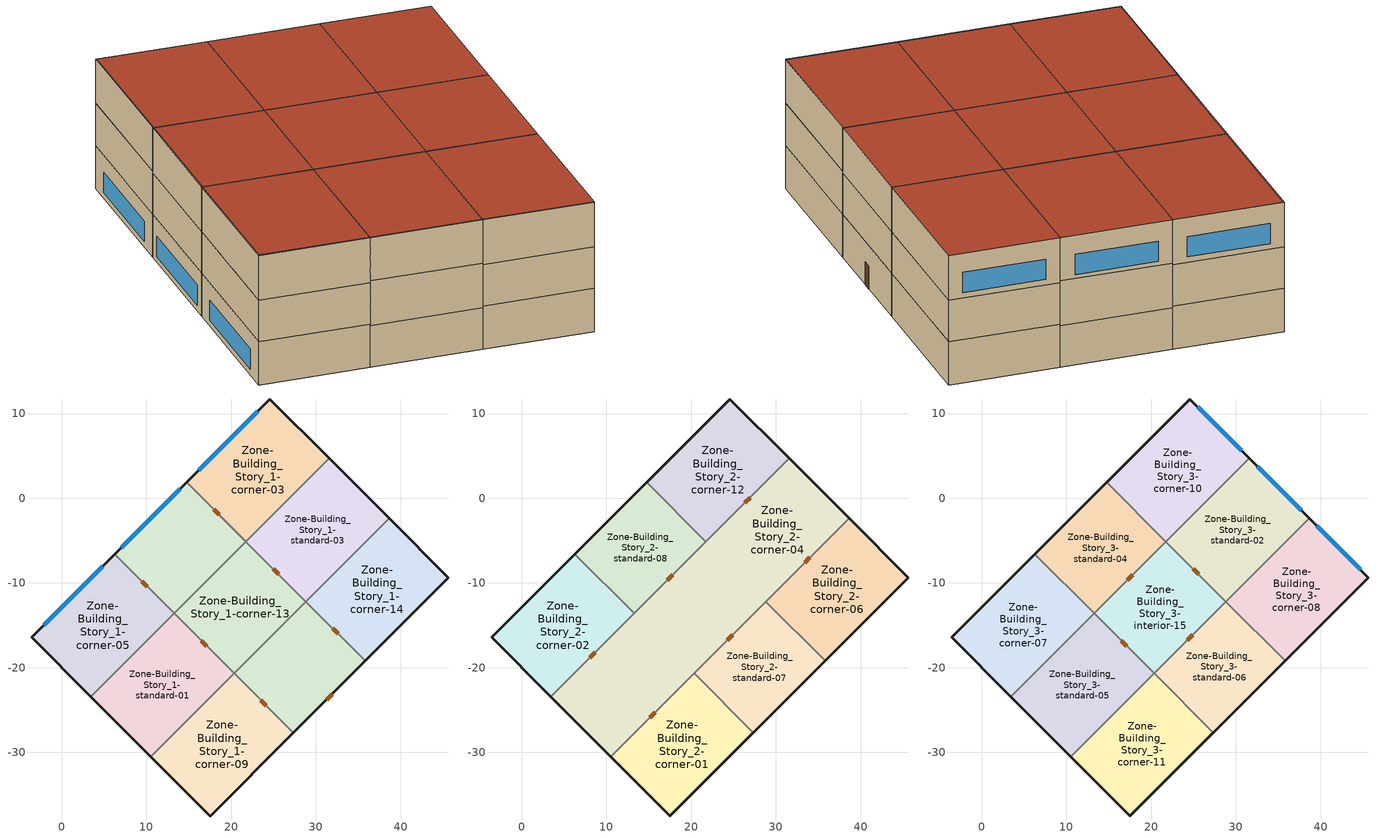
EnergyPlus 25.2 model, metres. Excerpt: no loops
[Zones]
Zone-Building_Story_1-corner-03
 floor ground (con-passivefloornoinsulationcarpetorhardwood): 24.58,11.71 31.58,4.71 21.75,-5.12 14.75,1.88 z0
 wall outside (con-r-13woodframewall): 31.58,4.71 24.58,11.71 14.75,1.88 z0:4
 wall to Zone-Building_Story_1-standard-03 (con-r-0metalframewall): 21.75,-5.12 31.58,4.71 z0:3.85
 wall to Zone-Building_Story_2-corner-04 (con-r-0metalframewall): 21.75,-5.12 31.58,4.71 z3.85:4
 wall to Zone-Building_Story_1-corner-13 (con-r-0metalframewall): 14.75,1.88 21.68,-5.05 z0:3.85; 14.82,1.81,4 14.82,1.81,3.85 21.68,-5.05,3.85 21.68,-5.05,0 21.75,-5.12,0 21.75,-5.12,4
 window (win-1): 23.16,10.29 16.17,3.31 z0.56:2.44
 door inside (con-wooden): 17.93,-1.29 18.57,-1.94 z0:2.13
Zone-Building_Story_1-corner-05
 floor ground (con-passivefloornoinsulationcarpetorhardwood): 6.26,-6.6 13.27,-13.6 3.44,-23.43 -3.56,-16.43 z0
 wall outside (con-r-13woodframewall): 6.26,-6.6 -3.56,-16.43 3.44,-23.43 z0:4
 wall to Zone-Building_Story_2-corner-04 (con-r-0metalframewall): 3.44,-23.43 13.27,-13.6 z3.85:4
 wall to Zone-Building_Story_1-standard-01 (con-r-0metalframewall): 3.44,-23.43 13.27,-13.6 z0:3.85
 wall to Zone-Building_Story_1-corner-13 (con-r-0metalframewall): 13.27,-13.6 6.26,-6.6 z0:4
 window (win-1): 4.84,-8.02 -2.14,-15.01 z0.56:2.44
 door inside (con-wooden): 10.09,-10.42 9.44,-9.78 z0:2.13
Zone-Building_Story_1-corner-09
 floor ground (con-passivefloornoinsulationcarpetorhardwood): 20.34,-20.67 27.34,-27.67 17.51,-37.5 10.51,-30.5 z0
 wall outside (con-r-13woodframewall): 10.51,-30.5 17.51,-37.5 27.34,-27.67 z0:4
 wall to Zone-Building_Story_1-corner-13 (con-r-0metalframewall): 27.34,-27.67 20.34,-20.67 z0:4
 wall to Zone-Building_Story_2-corner-04 (con-r-0metalframewall): 20.34,-20.67 10.51,-30.5 z3.85:4
 wall to Zone-Building_Story_1-standard-01 (con-r-0metalframewall): 20.34,-20.67 10.51,-30.5 z0:3.85
 door inside (con-wooden): 24.16,-24.5 23.51,-23.85 z0:2.13
Zone-Building_Story_1-corner-13
 floor ground (con-passivefloornoinsulationcarpetorhardwood): 14.75,1.88 35.82,-19.19 27.34,-27.67 6.26,-6.6 z0
 wall outside (con-r-13woodframewall): 27.34,-27.67 35.82,-19.19 / 14.75,1.88 6.26,-6.6 z0:4
 wall to Zone-Building_Story_2-corner-04 (con-r-0metalframewall): 28.82,-12.19 20.34,-20.67 / 13.27,-13.6 21.75,-5.12 z3.85:4
 wall to Zone-Building_Story_1-corner-14 (con-r-0metalframewall): 35.82,-19.19 28.82,-12.19 z0:4
 wall to Zone-Building_Story_1-standard-03 (con-r-0metalframewall): 28.82,-12.19 21.75,-5.12 z0:3.85
 wall to Zone-Building_Story_1-standard-01 (con-r-0metalframewall): 13.27,-13.6 20.34,-20.67 z0:3.85
 window (win-1): 14,1.13 7.02,-5.85 z0.56:2.44
 door (con-wooden): 31.26,-23.75 31.9,-23.11 z0:2.13
 door inside (con-wooden): 32.65,-16.01 32,-15.36 / 25.61,-8.98 24.96,-8.33 / 16.48,-16.81 17.12,-17.46 z0:2.13
Zone-Building_Story_1-corner-14
 floor ground (con-passivefloornoinsulationcarpetorhardwood): 38.65,-2.36 45.65,-9.36 35.82,-19.19 28.82,-12.19 z0
 wall outside (con-r-13woodframewall): 35.82,-19.19 45.65,-9.36 38.65,-2.36 z0:4
 wall to Zone-Building_Story_1-standard-03 (con-r-0metalframewall): 38.65,-2.36 28.82,-12.19 z0:3.85
 wall to Zone-Building_Story_2-corner-04 (con-r-0metalframewall): 38.65,-2.36 28.82,-12.19 z3.85:4
Zone-Building_Story_1-standard-01
 floor ground (con-passivefloornoinsulationcarpetorhardwood): 13.27,-13.6 20.34,-20.67 10.51,-30.5 3.44,-23.43 z0
 wall outside (con-r-13woodframewall): 3.44,-23.43 10.51,-30.5 z0:3.85
Zone-Building_Story_1-standard-03
 floor ground (con-passivefloornoinsulationcarpetorhardwood): 31.58,4.71 38.65,-2.36 28.82,-12.19 21.75,-5.12 z0
 wall outside (con-r-13woodframewall): 38.65,-2.36 31.58,4.71 z0:3.85
Zone-Building_Story_2-corner-01
 floor to Zone-Building_Story_1-corner-09 (con-passivefloornoinsulationcarpetorhardwood Reversed): 20.34,-20.67 27.34,-27.67 17.51,-37.5 10.51,-30.5 z4
 wall outside (con-r-13woodframewall): 10.51,-30.5 17.51,-37.5 z4:7.85; 17.58,-37.43,8 17.58,-37.43,7.85 17.51,-37.5,7.85 17.51,-37.5,4 27.34,-27.67,4 27.34,-27.67,8
 wall to Zone-Building_Story_3-corner-11 (con-r-0metalframewall): 27.27,-27.6 17.51,-37.36 z7.85:8
 wall to Zone-Building_Story_2-standard-07 (con-r-0metalframewall): 27.34,-27.67 20.34,-20.67 z4:7.85
 wall to Zone-Building_Story_2-corner-04 (con-r-0metalframewall): 20.34,-20.67 10.51,-30.5 z4:7.85
 door inside (con-wooden): 15.75,-25.26 15.1,-25.91 z4:6.13
Zone-Building_Story_2-corner-02
 floor to Zone-Building_Story_1-corner-05 (con-passivefloornoinsulationcarpetorhardwood Reversed): 6.26,-6.6 13.27,-13.6 3.44,-23.43 -3.56,-16.43 z4
 wall outside (con-r-13woodframewall): 6.26,-6.6 -3.56,-16.43 3.44,-23.43 z4:7.85
 wall to Zone-Building_Story_2-corner-04 (con-r-0metalframewall): 3.44,-23.43 13.27,-13.6 z4:7.85
 wall to Zone-Building_Story_2-standard-08 (con-r-0metalframewall): 13.27,-13.6 6.26,-6.6 z4:7.85
 door inside (con-wooden): 8.03,-18.84 8.67,-18.19 z4:6.13
Zone-Building_Story_2-corner-04
 floor to Zone-Building_Story_1-corner-13 (con-passivefloornoinsulationcarpetorhardwood Reversed): 21.75,-5.12 28.82,-12.19 20.34,-20.67 13.27,-13.6 z3.85
 floor to Zone-Building_Story_1-standard-03 (con-passivefloornoinsulationcarpetorhardwood Reversed): 31.58,4.71 38.65,-2.36 38.58,-2.43 31.51,4.64 z3.85
 floor to Zone-Building_Story_1-standard-03 (con-4inreinforced-concreteceiling): 31.51,4.64 38.58,-2.43 28.82,-12.19 21.75,-5.12 z3.85
 floor to Zone-Building_Story_1-standard-01 (con-passivefloornoinsulationcarpetorhardwood Reversed): 3.51,-23.36 10.58,-30.43 10.51,-30.5 3.44,-23.43 z3.85
 floor to Zone-Building_Story_1-standard-01 (con-4inreinforced-concreteceiling): 13.27,-13.6 20.34,-20.67 10.58,-30.43 3.51,-23.36 z3.85
 wall outside (con-r-13woodframewall): 38.65,-2.36 31.58,4.71 / 3.44,-23.43 10.51,-30.5 z3.85:8
 wall to Zone-Building_Story_2-standard-07 (con-r-0metalframewall): 20.34,-20.67 28.82,-12.19 z4:7.85
 wall to Zone-Building_Story_3-standard-06 (con-r-0metalframewall): 20.34,-20.67 28.82,-12.19 z7.85:8
 wall to Zone-Building_Story_3-corner-08 (con-r-0metalframewall): 28.82,-12.19 38.65,-2.36 z7.85:8
 wall to Zone-Building_Story_2-corner-06 (con-r-0metalframewall): 28.82,-12.19 38.65,-2.36 z4:7.85
 wall to Zone-Building_Story_2-corner-12 (con-r-0metalframewall): 31.58,4.71 21.75,-5.12 z4:7.85
 wall to Zone-Building_Story_3-corner-10 (con-r-0metalframewall): 31.58,4.71 21.75,-5.12 z7.85:8
 wall to Zone-Building_Story_3-standard-04 (con-r-0metalframewall): 21.75,-5.12 13.27,-13.6 z7.85:8
 wall to Zone-Building_Story_2-standard-08 (con-r-0metalframewall): 21.75,-5.12 13.27,-13.6 z4:7.85
 wall to Zone-Building_Story_3-corner-07 (con-r-0metalframewall): 13.27,-13.6 3.44,-23.43 z7.85:8
 wall to Zone-Building_Story_3-corner-11 (con-r-0metalframewall): 10.51,-30.5 20.34,-20.67 z7.85:8
 door inside (con-wooden): 24.26,-16.75 24.9,-16.11 / 33.38,-7.63 34.02,-6.98 / 26.95,0.09 26.31,-0.56 / 17.83,-9.04 17.18,-9.68 z4:6.13
Zone-Building_Story_2-corner-06
 floor to Zone-Building_Story_1-corner-14 (con-passivefloornoinsulationcarpetorhardwood Reversed): 38.65,-2.36 45.65,-9.36 35.82,-19.19 28.82,-12.19 z4
 wall outside (con-r-13woodframewall): 35.82,-19.19 45.65,-9.36 38.65,-2.36 z4:7.85
 wall to Zone-Building_Story_2-standard-07 (con-r-0metalframewall): 28.82,-12.19 35.82,-19.19 z4:7.85
Zone-Building_Story_2-corner-12
 floor to Zone-Building_Story_1-corner-03 (con-passivefloornoinsulationcarpetorhardwood Reversed): 24.58,11.71 31.58,4.71 21.75,-5.12 14.75,1.88 z4
 wall outside (con-r-13woodframewall): 31.58,4.71 24.58,11.71 z4:7.85; 24.51,11.64,8 24.51,11.64,7.85 24.58,11.71,7.85 24.58,11.71,4 14.75,1.88,4 14.75,1.88,8
 wall to Zone-Building_Story_3-corner-10 (con-r-0metalframewall): 14.82,1.81 24.58,11.57 z7.85:8
 wall to Zone-Building_Story_2-standard-08 (con-r-0metalframewall): 14.75,1.88 21.75,-5.12 z4:7.85
Zone-Building_Story_2-standard-07
 floor to Zone-Building_Story_1-corner-13 (con-passivefloornoinsulationcarpetorhardwood Reversed): 28.82,-12.19 35.82,-19.19 27.34,-27.67 20.34,-20.67 z4
 wall outside (con-r-13woodframewall): 27.34,-27.67 35.82,-19.19 z4:7.85
Zone-Building_Story_2-standard-08
 floor to Zone-Building_Story_1-corner-13 (con-passivefloornoinsulationcarpetorhardwood Reversed): 14.75,1.88 21.75,-5.12 13.27,-13.6 6.26,-6.6 z4
 wall outside (con-r-13woodframewall): 14.75,1.88 6.26,-6.6 z4:7.85
Zone-Building_Story_3-corner-07
 floor to Zone-Building_Story_2-corner-02 (con-4inreinforced-concreteceiling): 6.34,-6.67 13.27,-13.6 3.51,-23.36 -3.42,-16.43 z7.85
 floor to Zone-Building_Story_2-corner-02 (con-passivefloornoinsulationcarpetorhardwood Reversed): 6.26,-6.6 6.34,-6.67 -3.42,-16.43 3.51,-23.36 3.44,-23.43 -3.56,-16.43 z7.85
 wall outside (con-r-13woodframewall): 6.26,-6.6 -3.56,-16.43 3.44,-23.43 z7.85:12
 wall to Zone-Building_Story_3-standard-05 (con-r-0metalframewall): 3.44,-23.43 13.27,-13.6 z8:12
 wall to Zone-Building_Story_3-standard-04 (con-r-0metalframewall): 13.27,-13.6 6.26,-6.6 z7.85:12
 roof outside (con-r-20overroofdeck-coolroof): 3.51,-23.36 13.27,-13.6 6.34,-6.67 -3.42,-16.43 z12; 3.44,-23.43 3.51,-23.36 -3.42,-16.43 6.34,-6.67 6.26,-6.6 -3.56,-16.43 z12
Zone-Building_Story_3-corner-08
 floor to Zone-Building_Story_2-corner-06 (con-passivefloornoinsulationcarpetorhardwood Reversed): 38.65,-2.36 45.65,-9.36 35.82,-19.19 35.75,-19.12 45.51,-9.36 38.58,-2.43 z7.85
 floor to Zone-Building_Story_2-corner-06 (con-4inreinforced-concreteceiling): 38.58,-2.43 45.51,-9.36 35.75,-19.12 28.82,-12.19 z7.85
 wall outside (con-r-13woodframewall): 35.82,-19.19 45.65,-9.36 38.65,-2.36 z7.85:12
 wall to Zone-Building_Story_3-standard-02 (con-r-0metalframewall): 38.65,-2.36 28.82,-12.19 z8:12
 wall to Zone-Building_Story_3-standard-06 (con-r-0metalframewall): 28.82,-12.19 35.82,-19.19 z7.85:12
 window (win-1): 44.76,-8.47 39.54,-3.25 z8.37:10.24
 roof outside (con-r-20overroofdeck-coolroof): 35.82,-19.19 45.65,-9.36 38.65,-2.36 28.82,-12.19 z12
Zone-Building_Story_3-corner-10
 floor to Zone-Building_Story_2-corner-12 (con-passivefloornoinsulationcarpetorhardwood Reversed): 24.58,11.71 31.58,4.71 31.51,4.64 24.51,11.64 z7.85; 24.51,11.64 24.58,11.57 14.82,1.81 14.75,1.88 z8
 floor to Zone-Building_Story_2-corner-12 (con-4inreinforced-concreteceiling): 24.58,11.57 31.51,4.64 21.75,-5.12 14.82,1.81 z7.85
 wall outside (con-r-13woodframewall): 31.58,4.71 24.58,11.71 z7.85:12; 24.58,11.71,12 24.58,11.71,7.85 24.51,11.64,7.85 24.51,11.64,8 14.75,1.88,8 14.75,1.88,12
 wall to Zone-Building_Story_3-standard-02 (con-r-0metalframewall): 21.75,-5.12 31.58,4.71 z8:12
 wall to Zone-Building_Story_3-standard-04 (con-r-0metalframewall): 14.75,1.88,12 14.75,1.88,8 14.82,1.81,8 14.82,1.81,7.85 21.75,-5.12,7.85 21.75,-5.12,12
 window (win-1): 30.69,5.61 25.47,10.82 z8.37:10.24
 roof outside (con-r-20overroofdeck-coolroof): 21.75,-5.12 31.58,4.71 24.65,11.64 14.82,1.81 z12; 14.82,1.81 24.65,11.64 24.58,11.71 14.75,1.88 z12
Zone-Building_Story_3-corner-11
 floor to Zone-Building_Story_2-corner-01 (con-passivefloornoinsulationcarpetorhardwood Reversed): 27.27,-27.6 27.34,-27.67 17.58,-37.43 17.51,-37.36 z8; 10.58,-30.43 17.58,-37.43 17.51,-37.5 10.51,-30.5 z7.85
 floor to Zone-Building_Story_2-corner-01 (con-4inreinforced-concreteceiling): 20.34,-20.67 27.27,-27.6 17.51,-37.36 10.58,-30.43 z7.85
 wall outside (con-r-13woodframewall): 10.51,-30.5 17.51,-37.5 z7.85:12; 17.51,-37.5,12 17.51,-37.5,7.85 17.58,-37.43,7.85 17.58,-37.43,8 27.34,-27.67,8 27.34,-27.67,12
 wall to Zone-Building_Story_3-standard-06 (con-r-0metalframewall): 27.34,-27.67,12 27.34,-27.67,8 27.27,-27.6,8 27.27,-27.6,7.85 20.34,-20.67,7.85 20.34,-20.67,12
 wall to Zone-Building_Story_3-standard-05 (con-r-0metalframewall): 20.34,-20.67 10.51,-30.5 z8:12
 roof outside (con-r-20overroofdeck-coolroof): 17.58,-37.43 27.34,-27.67 20.34,-20.67 10.58,-30.43 z12; 17.51,-37.5 17.58,-37.43 10.58,-30.43 10.51,-30.5 z12
Zone-Building_Story_3-interior-15
 floor to Zone-Building_Story_2-corner-04 (con-passivefloornoinsulationcarpetorhardwood Reversed): 21.75,-5.12 28.82,-12.19 20.34,-20.67 13.27,-13.6 z8
 wall to Zone-Building_Story_3-standard-06 (con-r-0metalframewall): 20.34,-20.67 28.82,-12.19 z8:12
 wall to Zone-Building_Story_3-standard-02 (con-r-0metalframewall): 28.82,-12.19 21.75,-5.12 z8:12
 wall to Zone-Building_Story_3-standard-04 (con-r-0metalframewall): 21.75,-5.12 13.27,-13.6 z8:12
 wall to Zone-Building_Story_3-standard-05 (con-r-0metalframewall): 13.27,-13.6 20.34,-20.67 z8:12
 door inside (con-wooden): 24.26,-16.75 24.9,-16.11 / 25.61,-8.98 24.96,-8.33 / 17.83,-9.04 17.18,-9.68 / 16.48,-16.81 17.12,-17.46 z8:10.13
 roof outside (con-r-20overroofdeck-coolroof): 20.34,-20.67 28.82,-12.19 21.75,-5.12 13.27,-13.6 z12
Zone-Building_Story_3-standard-02
 floor to Zone-Building_Story_2-corner-04 (con-passivefloornoinsulationcarpetorhardwood Reversed): 31.58,4.71 38.65,-2.36 28.82,-12.19 21.75,-5.12 z8
 wall outside (con-r-13woodframewall): 38.65,-2.36 31.58,4.71 z8:12
 window (win-1): 37.72,-1.43 32.51,3.78 z8.37:10.24
 roof outside (con-r-20overroofdeck-coolroof): 28.82,-12.19 38.65,-2.36 31.58,4.71 21.75,-5.12 z12
Zone-Building_Story_3-standard-04
 floor to Zone-Building_Story_2-standard-08 (con-4inreinforced-concreteceiling): 14.82,1.81 21.75,-5.12 13.27,-13.6 6.34,-6.67 z7.85
 floor to Zone-Building_Story_2-standard-08 (con-passivefloornoinsulationcarpetorhardwood Reversed): 14.75,1.88 14.82,1.81 6.34,-6.67 6.26,-6.6 z7.85
 wall outside (con-r-13woodframewall): 14.75,1.88 6.26,-6.6 z7.85:12
 roof outside (con-r-20overroofdeck-coolroof): 13.27,-13.6 21.75,-5.12 14.82,1.81 6.34,-6.67 z12; 6.34,-6.67 14.82,1.81 14.75,1.88 6.26,-6.6 z12
Zone-Building_Story_3-standard-05
 floor to Zone-Building_Story_2-corner-04 (con-passivefloornoinsulationcarpetorhardwood Reversed): 13.27,-13.6 20.34,-20.67 10.51,-30.5 3.44,-23.43 z8
 wall outside (con-r-13woodframewall): 3.44,-23.43 10.51,-30.5 z8:12
 roof outside (con-r-20overroofdeck-coolroof): 10.58,-30.43 20.34,-20.67 13.27,-13.6 3.51,-23.36 z12; 10.51,-30.5 10.58,-30.43 3.51,-23.36 3.44,-23.43 z12
Zone-Building_Story_3-standard-06
 floor to Zone-Building_Story_2-standard-07 (con-passivefloornoinsulationcarpetorhardwood Reversed): 35.75,-19.12 35.82,-19.19 27.34,-27.67 27.27,-27.6 z7.85
 floor to Zone-Building_Story_2-standard-07 (con-4inreinforced-concreteceiling): 28.82,-12.19 35.75,-19.12 27.27,-27.6 20.34,-20.67 z7.85
 wall outside (con-r-13woodframewall): 27.34,-27.67 35.82,-19.19 z7.85:12
 roof outside (con-r-20overroofdeck-coolroof): 27.34,-27.67 35.82,-19.19 28.82,-12.19 20.34,-20.67 z12
[Building]
SampleBuilding
[Site:Location]
Seoul-Seongnam.AP: Latitude {deg}=37.446; Longitude {deg}=127.114; Time Zone {hr}=9; Elevation {m}=25; Keep Site Location Information=No
[SizingPeriod:DesignDay] Day of Month=21; Dry-Bulb Temperature Range Modifier Type=DefaultMultipliers; Humidity Condition Type=Wetbulb; Barometric Pressure {Pa}=101325; Rain Indicator=No; Daylight Saving Time Indicator=No; Solar Model Indicator=ASHRAEClearSky; Begin Environment Reset Mode=FullResetAtBeginEnvironment
Name | Month | Day Type | Maximum Dry-Bulb Temperature {C} | Daily Dry-Bulb Temperature Range {deltaC} | Wetbulb or DewPoint at Maximum Dry-Bulb {C} | Wind Speed {m/s} | Wind Direction {deg} | Snow Indicator | Sky Clearness
Seoul Ann Clg .4% Condns DB=>MWB | 7 | SummerDesignDay | 33 | 8.4 | 25.5 | 2.4 | 225 | No | 1
Seoul Ann Htg 99.6% Condns DB | 1 | WinterDesignDay | -14.7 | 0 | -14.7 | 6.9 | 270 | Yes | 0
[Material] Roughness=MediumRough; Solar Absorptance=0.7; Visible Absorptance=0.7
Name | Thickness {m} | Conductivity {W/m-K} | Density {kg/m3} | Specific Heat {J/kg-K} | Thermal Absorptance
mat-112inwood | 0.0376 | 0.15 | 608 | 1630 | 0.9
mat-blt-uproof38inbr01 | 0.00954 | 0.162516 | 1121.4 | 1465.38 | 0.3
mat-carpet | 0.0127 | 0.06 | 288 | 1380 | 0.9
mat-concretecastdensereinforced | 0.1 | 1.9 | 2300 | 840 | 0.9
mat-gypbd58ingp02 | 0.015879 | 0.160266 | 801 | 837.36 | 0.7
mat-minbd3inr-104in24 | 0.076196 | 0.041538 | 240.3 | 711.756 | 0.9
mat-minwoolbattr13w2x4frame | 0.1016 | 0.06227 | 129.9 | 962.3 | 0.9
mat-woodsft34inwd01 | 0.019049 | 0.11544 | 512.64 | 1381.644 | 0.9
mat-woodshinglews01 | 0.017769 | 0.11544 | 512.64 | 1256.04 | 0.7
[Material:NoMass] Roughness=Smooth; Thermal Absorptance=0.9; Solar Absorptance=0.7; Visible Absorptance=0.7
Name | Thermal Resistance {m2-K/W}
mat-airspace | 0.10919
mat-bldgpaperfeltbp01 | 0.01057
mat-noinsulation | 0.001
[WindowMaterial:SimpleGlazingSystem]
{c85f63f4-d9e7-4ab3-a561-3210410e0c7c}: U-Factor {W/m2-K}=2.8566; Solar Heat Gain Coefficient=0.76; Visible Transmittance=0.81
[Construction]
con-4inreinforced-concreteceiling: mat-concretecastdensereinforced
con-passivefloornoinsulationcarpetorhardwood: mat-carpet, mat-noinsulation
con-passivefloornoinsulationcarpetorhardwood Reversed: mat-noinsulation, mat-carpet
con-r-0metalframewall: mat-gypbd58ingp02, mat-airspace, mat-gypbd58ingp02
con-r-13woodframewall: mat-woodshinglews01, mat-bldgpaperfeltbp01, mat-woodsft34inwd01, mat-minwoolbattr13w2x4frame, mat-gypbd58ingp02
con-r-20overroofdeck-coolroof: mat-blt-uproof38inbr01, mat-bldgpaperfeltbp01, mat-minbd3inr-104in24, mat-minbd3inr-104in24, mat-woodsft34inwd01
con-wooden: mat-112inwood
win-1: {c85f63f4-d9e7-4ab3-a561-3210410e0c7c}
[Zone] Multiplier=1; Part of Total Floor Area=Yes
Zone-Building_Story_1-corner-03; Zone-Building_Story_1-corner-05; Zone-Building_Story_1-corner-09; Zone-Building_Story_1-corner-13; Zone-Building_Story_1-corner-14; Zone-Building_Story_1-standard-01; Zone-Building_Story_1-standard-03; Zone-Building_Story_2-corner-01; Zone-Building_Story_2-corner-02; Zone-Building_Story_2-corner-04; Zone-Building_Story_2-corner-06; Zone-Building_Story_2-corner-12; Zone-Building_Story_2-standard-07; Zone-Building_Story_2-standard-08; Zone-Building_Story_3-corner-07; Zone-Building_Story_3-corner-08; Zone-Building_Story_3-corner-10; Zone-Building_Story_3-corner-11; Zone-Building_Story_3-interior-15; Zone-Building_Story_3-standard-02; Zone-Building_Story_3-standard-04; Zone-Building_Story_3-standard-05; Zone-Building_Story_3-standard-06
[Space] Space Type=189.1-2009 - Office - WholeBuilding - Md Office - CZ4-8
Name | Zone
Space 1 | Zone-Building_Story_1-corner-03
Space 7 | Zone-Building_Story_1-corner-05
Space 5 | Zone-Building_Story_1-corner-09
Space 4 | Zone-Building_Story_1-corner-13
Space 3 | Zone-Building_Story_1-corner-14
Space 6 | Zone-Building_Story_1-standard-01
Space 2 | Zone-Building_Story_1-standard-03
Space 12 | Zone-Building_Story_2-corner-01
Space 10 | Zone-Building_Story_2-corner-02
Space 11 | Zone-Building_Story_2-corner-04
Space 14 | Zone-Building_Story_2-corner-06
Space 8 | Zone-Building_Story_2-corner-12
Space 13 | Zone-Building_Story_2-standard-07
Space 9 | Zone-Building_Story_2-standard-08
Space 17 | Zone-Building_Story_3-corner-07
Space 23 | Zone-Building_Story_3-corner-08
Space 15 | Zone-Building_Story_3-corner-10
Space 21 | Zone-Building_Story_3-corner-11
Space 19 | Zone-Building_Story_3-interior-15
Space 20 | Zone-Building_Story_3-standard-02
Space 16 | Zone-Building_Story_3-standard-04
Space 18 | Zone-Building_Story_3-standard-05
Space 22 | Zone-Building_Story_3-standard-06
[SpaceList]
189.1-2009 - Office - WholeBuilding - Md Office - CZ4-8: Space 12, Space 6, Space 20, Space 2, Space 10, Space 1, Space 11, Space 7, Space 14, Space 17, Space 16, Space 23, Space 18, Space 5, Space 22, Space 15, Space 21, Space 13, Space 19, Space 8, Space 9, Space 4, Space 3
[Lights]
189.1-2009 - Office - WholeBuilding - Md Office - CZ4-8 Lights: Zone or ZoneList or Space or SpaceList=189.1-2009 - Office - WholeBuilding - Md Office - CZ4-8; Schedule=Office Bldg Light; Design Level Calculation Method=Watts/Area; Watts per Floor Area {W/m2}=9.68752
[People]
189.1-2009 - Office - WholeBuilding - Md Office - CZ4-8 People: Zone or ZoneList or Space or SpaceList=189.1-2009 - Office - WholeBuilding - Md Office - CZ4-8; Number of People Schedule=Medium Office Bldg Occ; Number of People Calculation Method=People/Area; People per Floor Area {person/m2}=0.0538196; Fraction Radiant=0.3; Activity Level Schedule=Medium Office Activity; Clothing Insulation Calculation Method=ClothingInsulationSchedule
[ElectricEquipment]
189.1-2009 - Office - WholeBuilding - Md Office - CZ4-8 Electric Equipment: Zone or ZoneList or Space or SpaceList=189.1-2009 - Office - WholeBuilding - Md Office - CZ4-8; Schedule=Medium Office Bldg Equip; Design Level Calculation Method=Watts/Area; Watts per Floor Area {W/m2}=5.81251
[ZoneInfiltration:DesignFlowRate]
189.1-2009 - Office - WholeBuilding - Md Office - CZ4-8 Infiltration: Zone or ZoneList or Space or SpaceList=189.1-2009 - Office - WholeBuilding - Md Office - CZ4-8; Schedule=Medium Office Infil Quarter On; Design Flow Rate Calculation Method=Flow/ExteriorArea; Flow Rate per Exterior Surface Area {m3/s-m2}=0.000226568; Density Basis=Outdoor
[AvailabilityManager:Scheduled] Schedule=Always On Discrete
VAV with Reheat Availability Manager; VAV with Reheat 1 Availability Manager; VAV with Reheat 2 Availability Manager
[Schedule:Day:Interval]
Office Bldg Light Rule 1 Day Schedule: No, 24:00, 0.05
Office Bldg Light Default Schedule: No, 05:00, 0.05, 07:00, 0.1, 08:00, 0.3, 17:00, 0.9, 18:00, 0.7, 20:00, 0.5, 22:00, 0.3, 23:00, 0.1, 24:00, 0.05
Office Bldg Light Rule 2 Day Schedule: No, 06:00, 0.05, 08:00, 0.1, 14:00, 0.5, 17:00, 0.15, 24:00, 0.05
Office Bldg Light Summer Design Day; Medium Office Bldg Equip Summer Design Day; Medium Office Infil Quarter On Rule 1 Day Schedule: No, 24:00, 1
Office Bldg Light Winter Design Day; Medium Office Bldg Occ Rule 1 Day Schedule; Medium Office Bldg Occ Winter Design Day; Medium Office Bldg Equip Winter Design Day: No, 24:00, 0
Medium Office Bldg Occ Default Schedule: No, 06:00, 0, 07:00, 0.1, 08:00, 0.2, 12:00, 0.95, 13:00, 0.5, 17:00, 0.95, 18:00, 0.7, 20:00, 0.4, 22:00, 0.1, 24:00, 0.05
Medium Office Bldg Occ Rule 2 Day Schedule: No, 06:00, 0, 08:00, 0.1, 14:00, 0.5, 17:00, 0.1, 24:00, 0
Medium Office Bldg Occ Summer Design Day: No, 06:00, 0, 22:00, 1, 24:00, 0.05
Medium Office Activity Default Schedule; Medium Office Activity Summer Design Day; Medium Office Activity Winter Design Day: No, 24:00, 120
Medium Office Bldg Equip Rule 1 Day Schedule: No, 24:00, 0.3
Medium Office Bldg Equip Default Schedule: No, 08:00, 0.4, 12:00, 0.9, 13:00, 0.8, 17:00, 0.9, 18:00, 0.8, 20:00, 0.6, 22:00, 0.5, 24:00, 0.4
Medium Office Bldg Equip Rule 2 Day Schedule: No, 06:00, 0.3, 08:00, 0.4, 14:00, 0.5, 17:00, 0.35, 24:00, 0.3
Medium Office Infil Quarter On Default Schedule; Medium Office Infil Quarter On Summer Design Day: No, 06:00, 1, 22:00, 0.25, 24:00, 1
Medium Office Infil Quarter On Rule 2 Day Schedule; Medium Office Infil Quarter On Winter Design Day: No, 06:00, 1, 18:00, 0.25, 24:00, 1
[Schedule:Week:Daily]
Office Bldg Light Week Rule - Jan1-Dec31: Office Bldg Light Rule 1 Day Schedule, Office Bldg Light Default Schedule, Office Bldg Light Default Schedule, Office Bldg Light Default Schedule, Office Bldg Light Default Schedule, Office Bldg Light Default Schedule, Office Bldg Light Rule 2 Day Schedule, Office Bldg Light Default Schedule, Office Bldg Light Summer Design Day, Office Bldg Light Winter Design Day, Office Bldg Light Default Schedule, Office Bldg Light Default Schedule
Medium Office Bldg Occ Week Rule - Jan1-Dec31: Medium Office Bldg Occ Rule 1 Day Schedule, Medium Office Bldg Occ Default Schedule, Medium Office Bldg Occ Default Schedule, Medium Office Bldg Occ Default Schedule, Medium Office Bldg Occ Default Schedule, Medium Office Bldg Occ Default Schedule, Medium Office Bldg Occ Rule 2 Day Schedule, Medium Office Bldg Occ Default Schedule, Medium Office Bldg Occ Summer Design Day, Medium Office Bldg Occ Winter Design Day, Medium Office Bldg Occ Default Schedule, Medium Office Bldg Occ Default Schedule
Medium Office Activity Week Rule - Jan1-Dec31: Medium Office Activity Default Schedule, Medium Office Activity Default Schedule, Medium Office Activity Default Schedule, Medium Office Activity Default Schedule, Medium Office Activity Default Schedule, Medium Office Activity Default Schedule, Medium Office Activity Default Schedule, Medium Office Activity Default Schedule, Medium Office Activity Summer Design Day, Medium Office Activity Winter Design Day, Medium Office Activity Default Schedule, Medium Office Activity Default Schedule
Medium Office Bldg Equip Week Rule - Jan1-Dec31: Medium Office Bldg Equip Rule 1 Day Schedule, Medium Office Bldg Equip Default Schedule, Medium Office Bldg Equip Default Schedule, Medium Office Bldg Equip Default Schedule, Medium Office Bldg Equip Default Schedule, Medium Office Bldg Equip Default Schedule, Medium Office Bldg Equip Rule 2 Day Schedule, Medium Office Bldg Equip Default Schedule, Medium Office Bldg Equip Summer Design Day, Medium Office Bldg Equip Winter Design Day, Medium Office Bldg Equip Default Schedule, Medium Office Bldg Equip Default Schedule
Medium Office Infil Quarter On Week Rule - Jan1-Dec31: Medium Office Infil Quarter On Rule 1 Day Schedule, Medium Office Infil Quarter On Default Schedule, Medium Office Infil Quarter On Default Schedule, Medium Office Infil Quarter On Default Schedule, Medium Office Infil Quarter On Default Schedule, Medium Office Infil Quarter On Default Schedule, Medium Office Infil Quarter On Rule 2 Day Schedule, Medium Office Infil Quarter On Default Schedule, Medium Office Infil Quarter On Summer Design Day, Medium Office Infil Quarter On Winter Design Day, Medium Office Infil Quarter On Default Schedule, Medium Office Infil Quarter On Default Schedule
[Schedule:Year]
Office Bldg Light: Office Bldg Light Week Rule - Jan1-Dec31, 1, 1, 12, 31
Medium Office Bldg Occ: Medium Office Bldg Occ Week Rule - Jan1-Dec31, 1, 1, 12, 31
Medium Office Activity: Medium Office Activity Week Rule - Jan1-Dec31, 1, 1, 12, 31
Medium Office Bldg Equip: Medium Office Bldg Equip Week Rule - Jan1-Dec31, 1, 1, 12, 31
Medium Office Infil Quarter On: Medium Office Infil Quarter On Week Rule - Jan1-Dec31, 1, 1, 12, 31
[Schedule:Constant]
Always On Discrete: Hourly Value=1
